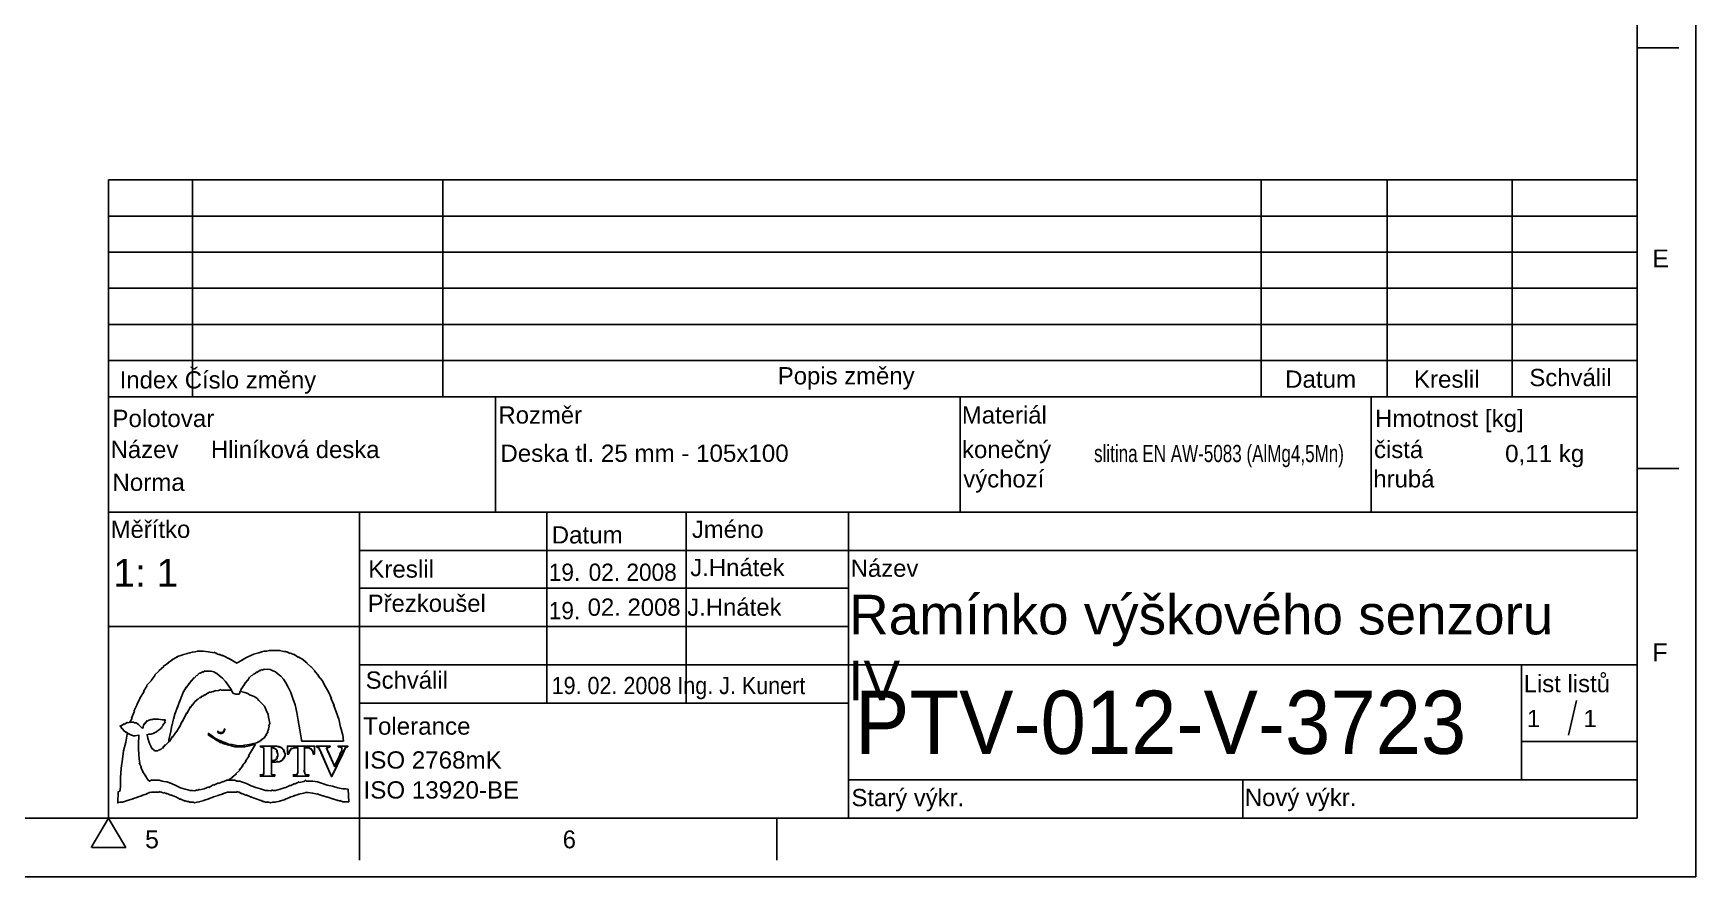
# Model space of a CAD drawing. Header units: millimetres. Extents: x 5368 to 5786, y 1964 to 2262.
# Drawn here: x 5588.4 to 5786.5, y 1964.2 to 2064.7 of the extents above; entities that cross this region are included whole.
import ezdxf

# ---------------------------------------------------------------- set-up
doc = ezdxf.new("R2010")
doc.units = ezdxf.units.MM
doc.header["$MEASUREMENT"] = 0
for name, color, linetype in [('2__TEXT_ACI_250', 250, 'Continuous'), ('3__LINE_ACI_250', 255, 'Continuous'), ('4__LINE_ACI_177', 177, 'Continuous')]:
    doc.layers.add(name, color=color, linetype=linetype)
doc.styles.add('ARIAL', font='', dxfattribs={"width": 0.75})
doc.styles.get('ARIAL').set_extended_font_data('Arial')

msp = doc.modelspace()

# ---------------------------------------------------------------- linework, layer by layer
at = {"layer": '3__LINE_ACI_250'}
for p, q in [((5786.48, 2262.12), (5786.48, 1964.17)), ((5779.5, 1971.17), (5779.5, 2255.12)), ((5779.5, 2062.94), (5784.48, 2062.94)), ((5597.37, 2047.23), (5779.5, 2047.23)), ((5597.37, 2047.23), (5597.37, 2021.37)), ((5607.37, 2021.37), (5607.37, 2047.27)), ((5637.18, 2021.37), (5637.18, 2047.27)), ((5734.72, 2021.37), (5734.72, 2047.27)), ((5749.7, 2021.37), (5749.7, 2047.27)), ((5764.6, 2021.37), (5764.6, 2047.27)), ((5779.5, 2047.23), (5779.5, 2021.37)), ((5597.37, 2042.9), (5779.5, 2042.9)), ((5597.37, 2038.6), (5779.5, 2038.6)), ((5597.37, 2034.3), (5779.5, 2034.3)), ((5597.37, 2029.97), (5779.5, 2029.97)), ((5597.37, 2025.67), (5779.5, 2025.67)), ((5779.5, 2021.37), (5597.33, 2021.37)), ((5779.5, 2021.37), (5597.33, 2021.37)), ((5597.37, 2021.37), (5597.37, 1971.17)), ((5597.37, 2021.37), (5779.5, 2021.37)), ((5597.37, 2021.37), (5779.5, 2021.37)), ((5597.37, 2021.37), (5779.5, 2021.37)), ((5597.37, 2021.37), (5779.5, 2021.37)), ((5643.48, 2007.6), (5643.48, 2021.41)), ((5698.83, 2021.37), (5698.83, 2007.6)), ((5747.81, 2021.37), (5747.81, 2007.6)), ((5779.5, 2021.37), (5779.5, 1971.17)), ((5779.5, 2012.82), (5784.48, 2012.82)), ((5597.37, 2007.6), (5779.5, 2007.6)), ((5627.26, 1971.17), (5627.26, 2007.68)), ((5649.59, 1984.86), (5649.59, 2007.68)), ((5666.19, 1984.86), (5666.19, 2007.68)), ((5685.55, 1971.17), (5685.55, 2007.68)), ((5685.55, 2003.04), (5627.18, 2003.04)), ((5685.55, 2003.04), (5779.5, 2003.04)), ((5627.26, 1998.55), (5685.55, 1998.55)), ((5627.26, 1993.99), (5597.33, 1993.99)), ((5685.55, 1993.99), (5627.18, 1993.99)), ((5607.07, 1990.87), (5606.69, 1990.79)), ((5607.37, 1990.95), (5606.99, 1990.87)), ((5607.71, 1990.98), (5607.33, 1990.95)), ((5608.01, 1991.06), (5607.63, 1990.98)), ((5608.31, 1991.06), (5607.94, 1991.06)), ((5608.65, 1991.06), (5608.28, 1991.06)), ((5609.26, 1990.98), (5608.58, 1991.06)), ((5609.97, 1990.87), (5609.22, 1990.98)), ((5610.28, 1990.76), (5609.9, 1990.95)), ((5615.29, 1990.87), (5614.62, 1990.68)), ((5615.63, 1990.98), (5615.26, 1990.87)), ((5615.94, 1991.06), (5615.56, 1990.98)), ((5616.24, 1991.06), (5615.86, 1991.06)), ((5616.58, 1991.14), (5616.2, 1991.06)), ((5616.88, 1991.14), (5616.5, 1991.14)), ((5617.18, 1991.14), (5616.8, 1991.14)), ((5617.82, 1991.14), (5617.14, 1991.14)), ((5618.39, 1990.98), (5617.75, 1991.14)), ((5618.69, 1990.95), (5618.31, 1991.06)), ((5618.95, 1990.79), (5618.65, 1990.98)), ((5619.22, 1990.76), (5618.88, 1990.87)), ((5603.94, 1989.23), (5603.37, 1988.7)), ((5604.5, 1989.65), (5603.86, 1989.23)), ((5604.99, 1990.03), (5604.43, 1989.65)), ((5605.56, 1990.38), (5604.92, 1990.03)), ((5606.2, 1990.6), (5605.48, 1990.38)), ((5606.77, 1990.79), (5606.13, 1990.6)), ((5610.58, 1990.6), (5610.2, 1990.79)), ((5610.96, 1990.49), (5610.54, 1990.68)), ((5611.29, 1990.38), (5610.92, 1990.57)), ((5611.67, 1990.19), (5611.22, 1990.41)), ((5611.97, 1990.03), (5611.6, 1990.22)), ((5612.28, 1989.8), (5611.9, 1990.11)), ((5612.65, 1989.61), (5612.24, 1989.84)), ((5613.37, 1990.03), (5612.62, 1989.61)), ((5613.97, 1990.38), (5613.29, 1990.03)), ((5614.69, 1990.68), (5613.94, 1990.38)), ((5615.37, 1988.7), (5615.63, 1988.85)), ((5615.63, 1988.78), (5615.94, 1988.89)), ((5615.94, 1988.85), (5616.31, 1988.89)), ((5616.31, 1988.89), (5616.61, 1988.85)), ((5616.61, 1988.85), (5616.95, 1988.7)), ((5619.52, 1990.6), (5619.14, 1990.79)), ((5620.01, 1990.3), (5619.44, 1990.68)), ((5620.58, 1990), (5619.97, 1990.38)), ((5621.03, 1989.61), (5620.54, 1990.03)), ((5621.52, 1989.16), (5620.95, 1989.65)), ((5621.97, 1988.66), (5621.48, 1989.23)), ((5627.26, 1989.42), (5779.5, 1989.42)), ((5627.26, 1989.42), (5685.55, 1989.42)), ((5765.73, 1989.42), (5765.73, 1975.73)), ((5601.97, 1986.95), (5601.52, 1986.23)), ((5602.47, 1987.56), (5601.9, 1986.95)), ((5602.92, 1988.21), (5602.43, 1987.56)), ((5603.41, 1988.7), (5602.84, 1988.21)), ((5606.62, 1986.69), (5606.96, 1987.18)), ((5606.96, 1987.14), (5607.26, 1987.56)), ((5607.26, 1987.52), (5607.56, 1987.9)), ((5607.56, 1987.83), (5607.9, 1988.21)), ((5607.9, 1988.13), (5608.2, 1988.47)), ((5608.2, 1988.4), (5608.58, 1988.59)), ((5608.58, 1988.51), (5608.69, 1988.66)), ((5608.69, 1988.59), (5608.88, 1988.7)), ((5608.88, 1988.66), (5609.07, 1988.66)), ((5609.07, 1988.66), (5609.22, 1988.66)), ((5609.22, 1988.66), (5609.6, 1988.66)), ((5609.6, 1988.66), (5609.9, 1988.59)), ((5609.9, 1988.59), (5610.09, 1988.47)), ((5610.09, 1988.47), (5610.28, 1988.4)), ((5610.28, 1988.4), (5610.58, 1988.13)), ((5610.58, 1988.13), (5610.96, 1987.83)), ((5610.96, 1987.83), (5611.29, 1987.45)), ((5611.29, 1987.45), (5611.6, 1986.99)), ((5611.6, 1986.99), (5611.97, 1986.5)), ((5613.22, 1986.57), (5613.48, 1986.99)), ((5613.48, 1986.95), (5613.67, 1987.33)), ((5613.67, 1987.26), (5613.94, 1987.64)), ((5613.94, 1987.56), (5614.16, 1987.94)), ((5614.16, 1987.9), (5614.43, 1988.21)), ((5614.43, 1988.13), (5614.73, 1988.4)), ((5614.73, 1988.32), (5615.07, 1988.59)), ((5615.07, 1988.51), (5615.37, 1988.78)), ((5616.95, 1988.7), (5617.07, 1988.66)), ((5617.07, 1988.66), (5617.26, 1988.59)), ((5617.26, 1988.59), (5617.56, 1988.32)), ((5617.56, 1988.32), (5617.9, 1988.09)), ((5617.9, 1988.09), (5618.2, 1987.71)), ((5618.2, 1987.71), (5618.5, 1987.26)), ((5618.5, 1987.26), (5618.77, 1986.76)), ((5622.43, 1988.09), (5621.9, 1988.7)), ((5622.84, 1987.52), (5622.35, 1988.13)), ((5623.22, 1986.8), (5622.8, 1987.56)), ((5623.6, 1986.12), (5623.18, 1986.88)), ((5601.14, 1985.47), (5600.73, 1984.71)), ((5601.6, 1986.23), (5601.11, 1985.47)), ((5605.56, 1984.33), (5605.82, 1985.05)), ((5605.82, 1984.97), (5606.05, 1985.66)), ((5606.05, 1985.62), (5606.31, 1986.23)), ((5606.31, 1986.19), (5606.62, 1986.76)), ((5607.33, 1984.59), (5607.52, 1984.9)), ((5607.52, 1984.86), (5607.75, 1985.16)), ((5607.75, 1985.09), (5608.01, 1985.36)), ((5608.01, 1985.28), (5608.28, 1985.55)), ((5608.28, 1985.47), (5608.5, 1985.74)), ((5608.5, 1985.66), (5608.84, 1985.85)), ((5608.84, 1985.81), (5609.14, 1986.04)), ((5609.14, 1986), (5609.45, 1986.19)), ((5609.45, 1986.12), (5609.79, 1986.23)), ((5609.79, 1986.19), (5610.09, 1986.38)), ((5610.09, 1986.31), (5610.46, 1986.38)), ((5610.46, 1986.38), (5610.77, 1986.5)), ((5610.77, 1986.42), (5611.14, 1986.42)), ((5611.14, 1986.42), (5611.52, 1986.42)), ((5611.52, 1986.42), (5611.97, 1986.42)), ((5611.97, 1986.5), (5612.16, 1986.04)), ((5612.16, 1986.04), (5612.28, 1986)), ((5612.28, 1986), (5612.54, 1985.93)), ((5612.54, 1985.93), (5612.84, 1985.93)), ((5612.84, 1985.93), (5612.92, 1985.93)), ((5612.92, 1985.93), (5613.22, 1986.61)), ((5613.11, 1986.23), (5613.6, 1986.12)), ((5613.6, 1986.12), (5613.94, 1986)), ((5613.94, 1986), (5614.16, 1985.85)), ((5614.16, 1985.85), (5614.5, 1985.74)), ((5614.5, 1985.74), (5614.8, 1985.62)), ((5614.8, 1985.62), (5615.07, 1985.43)), ((5615.07, 1985.43), (5615.29, 1985.16)), ((5615.29, 1985.16), (5615.48, 1984.97)), ((5615.48, 1984.97), (5615.75, 1984.71)), ((5618.77, 1986.76), (5619.07, 1986.12)), ((5619.07, 1986.12), (5619.33, 1985.43)), ((5619.33, 1985.43), (5619.6, 1984.67)), ((5623.93, 1985.43), (5623.56, 1986.19)), ((5624.24, 1984.59), (5623.86, 1985.47)), ((5771.32, 1981.06), (5772.26, 1985.16)), ((5600.16, 1983.07), (5599.9, 1982.58)), ((5600.47, 1983.91), (5600.09, 1983.07)), ((5600.77, 1984.71), (5600.39, 1983.91)), ((5602.24, 1982.81), (5602.47, 1982.96)), ((5602.47, 1982.88), (5602.81, 1983)), ((5602.81, 1982.96), (5603.03, 1982.96)), ((5603.03, 1982.96), (5603.3, 1982.96)), ((5603.3, 1982.96), (5603.79, 1982.88)), ((5604.92, 1982.12), (5605.11, 1983)), ((5605.11, 1982.96), (5605.3, 1983.72)), ((5605.3, 1983.64), (5605.56, 1984.4)), ((5606.13, 1982.62), (5606.69, 1983.72)), ((5606.69, 1983.64), (5607.14, 1984.4)), ((5607.14, 1984.33), (5607.33, 1984.67)), ((5615.75, 1984.71), (5615.94, 1984.48)), ((5615.94, 1984.48), (5616.05, 1984.21)), ((5616.05, 1984.21), (5616.24, 1983.83)), ((5616.24, 1983.83), (5616.39, 1983.53)), ((5616.39, 1983.53), (5616.43, 1983.19)), ((5616.43, 1983.19), (5616.5, 1982.81)), ((5619.6, 1984.67), (5619.78, 1983.76)), ((5619.78, 1983.76), (5619.97, 1982.77)), ((5624.54, 1983.76), (5624.16, 1984.67)), ((5624.8, 1982.96), (5624.5, 1983.83)), ((5624.99, 1982.01), (5624.8, 1983)), ((5685.55, 1984.86), (5627.18, 1984.86)), ((5598.96, 1981.86), (5598.69, 1982.2)), ((5598.77, 1982.12), (5599.22, 1982.39)), ((5599.15, 1981.67), (5598.88, 1981.93)), ((5599.26, 1981.48), (5599.07, 1981.74)), ((5599.22, 1982.31), (5599.64, 1982.58)), ((5599.45, 1981.36), (5599.22, 1981.55)), ((5599.79, 1981.17), (5599.41, 1981.44)), ((5599.6, 1981.17), (5599.41, 1980.22)), ((5599.6, 1981.25), (5599.6, 1981.17)), ((5599.64, 1982.5), (5600.01, 1982.58)), ((5600.09, 1981.06), (5599.71, 1981.25)), ((5600.01, 1982.58), (5600.16, 1982.58)), ((5600.35, 1980.98), (5600.01, 1981.1)), ((5600.16, 1982.58), (5600.35, 1982.58)), ((5600.54, 1980.98), (5600.28, 1980.98)), ((5600.35, 1982.58), (5600.47, 1982.5)), ((5600.47, 1982.5), (5600.65, 1982.5)), ((5600.96, 1981.06), (5600.47, 1980.98)), ((5600.65, 1982.5), (5600.77, 1982.43)), ((5600.77, 1982.43), (5600.92, 1982.31)), ((5600.92, 1982.31), (5601.14, 1982.12)), ((5600.92, 1979.92), (5600.96, 1981.1)), ((5601.14, 1982.12), (5601.41, 1981.82)), ((5601.41, 1981.82), (5601.48, 1982.05)), ((5601.48, 1982.01), (5601.52, 1982.24)), ((5601.52, 1982.2), (5601.6, 1982.39)), ((5601.6, 1982.31), (5601.71, 1982.5)), ((5601.71, 1982.43), (5601.97, 1982.77)), ((5602.24, 1981.17), (5601.9, 1981.1)), ((5601.97, 1982.69), (5602.24, 1982.88)), ((5601.97, 1981.1), (5602.05, 1980.68)), ((5602.47, 1981.17), (5602.16, 1981.17)), ((5602.81, 1981.29), (5602.43, 1981.17)), ((5603.11, 1981.44), (5602.73, 1981.29)), ((5603.41, 1981.67), (5603.03, 1981.44)), ((5603.6, 1981.82), (5603.37, 1981.67)), ((5603.75, 1982.01), (5603.56, 1981.82)), ((5603.86, 1982.2), (5603.67, 1982.01)), ((5603.79, 1982.88), (5603.97, 1982.88)), ((5603.97, 1982.39), (5603.79, 1982.2)), ((5604.13, 1982.62), (5603.94, 1982.39)), ((5603.97, 1982.88), (5604.16, 1982.88)), ((5604.16, 1982.88), (5604.05, 1982.62)), ((5604.54, 1980.49), (5604.73, 1981.36)), ((5604.73, 1981.29), (5604.92, 1982.2)), ((5604.99, 1980.79), (5605.45, 1981.48)), ((5605.45, 1981.44), (5605.82, 1982.05)), ((5605.82, 1982.01), (5606.13, 1982.69)), ((5609.79, 1980.87), (5609.22, 1981.29)), ((5609.79, 1980.72), (5609.22, 1981.1)), ((5609.26, 1981.06), (5609.26, 1981.29)), ((5610.39, 1981.36), (5610.39, 1981.55)), ((5610.39, 1981.48), (5610.54, 1981.36)), ((5610.39, 1981.36), (5610.54, 1981.29)), ((5610.54, 1981.36), (5610.65, 1981.36)), ((5610.54, 1981.29), (5610.65, 1981.25)), ((5610.65, 1981.36), (5610.77, 1981.36)), ((5610.65, 1981.25), (5610.77, 1981.25)), ((5610.77, 1981.36), (5610.92, 1981.36)), ((5610.77, 1981.25), (5610.92, 1981.25)), ((5610.92, 1981.36), (5611.03, 1981.48)), ((5610.92, 1981.25), (5611.03, 1981.36)), ((5611.03, 1981.44), (5611.11, 1981.55)), ((5611.03, 1981.29), (5611.11, 1981.48)), ((5611.11, 1981.48), (5611.14, 1981.67)), ((5611.11, 1981.44), (5611.14, 1981.55)), ((5611.14, 1981.63), (5611.22, 1981.82)), ((5611.14, 1981.48), (5611.22, 1981.74)), ((5611.22, 1981.74), (5611.22, 1981.67)), ((5616.2, 1981.1), (5615.94, 1980.79)), ((5616.39, 1981.44), (5616.12, 1981.1)), ((5616.43, 1981.74), (5616.31, 1981.44)), ((5616.58, 1982.43), (5616.43, 1982.12)), ((5616.5, 1982.12), (5616.43, 1981.74)), ((5616.5, 1982.81), (5616.58, 1982.43)), ((5619.97, 1982.77), (5620.16, 1981.67)), ((5620.16, 1981.67), (5620.35, 1980.49)), ((5625.26, 1981.06), (5624.99, 1982.05)), ((5625.37, 1980.33), (5625.26, 1981.1)), ((5599.15, 1979.19), (5599.03, 1978.2)), ((5599.41, 1980.22), (5599.15, 1979.19)), ((5600.92, 1979.35), (5600.92, 1979.95)), ((5600.96, 1978.78), (5600.92, 1979.38)), ((5602.05, 1980.68), (5602.16, 1980.3)), ((5602.16, 1980.3), (5602.28, 1979.95)), ((5602.28, 1979.95), (5602.43, 1979.65)), ((5602.43, 1979.65), (5602.54, 1979.46)), ((5602.54, 1979.46), (5602.73, 1979.35)), ((5602.73, 1979.35), (5602.84, 1979.19)), ((5602.84, 1979.19), (5603.03, 1979.19)), ((5603.03, 1979.19), (5603.22, 1979.19)), ((5603.22, 1979.19), (5603.41, 1979.35)), ((5603.41, 1979.27), (5603.6, 1979.38)), ((5603.6, 1979.35), (5603.79, 1979.54)), ((5603.79, 1979.46), (5603.97, 1979.73)), ((5603.97, 1979.65), (5604.16, 1979.92)), ((5604.16, 1979.84), (5604.62, 1980.33)), ((5604.54, 1980.22), (5604.54, 1980.52)), ((5604.62, 1980.3), (5604.99, 1980.87)), ((5610.28, 1980.52), (5609.71, 1980.91)), ((5610.28, 1980.41), (5609.71, 1980.79)), ((5610.73, 1980.33), (5610.2, 1980.6)), ((5610.73, 1980.14), (5610.2, 1980.49)), ((5611.22, 1980.14), (5610.65, 1980.41)), ((5611.22, 1979.95), (5610.65, 1980.22)), ((5611.67, 1979.95), (5611.14, 1980.22)), ((5611.67, 1979.84), (5611.14, 1980.03)), ((5612.09, 1979.92), (5611.6, 1979.95)), ((5612.09, 1979.73), (5611.6, 1979.92)), ((5612.46, 1979.84), (5612.05, 1979.92)), ((5612.46, 1979.65), (5612.05, 1979.73)), ((5612.84, 1979.76), (5612.43, 1979.84)), ((5612.84, 1979.65), (5612.43, 1979.65)), ((5613.22, 1979.76), (5612.8, 1979.76)), ((5613.22, 1979.65), (5612.8, 1979.65)), ((5613.6, 1979.84), (5613.18, 1979.76)), ((5613.6, 1979.65), (5613.18, 1979.65)), ((5614.16, 1979.92), (5613.56, 1979.84)), ((5614.16, 1979.76), (5613.56, 1979.65)), ((5614.88, 1979.95), (5614.05, 1978.59)), ((5614.69, 1980.03), (5614.12, 1979.92)), ((5614.69, 1979.92), (5614.12, 1979.76)), ((5615.07, 1980.14), (5614.62, 1980.03)), ((5614.88, 1979.95), (5614.62, 1979.92)), ((5615.18, 1980.22), (5614.99, 1980.14)), ((5615.37, 1980.3), (5615.11, 1980.22)), ((5615.56, 1980.41), (5615.29, 1980.3)), ((5616.95, 1979.73), (5615.37, 1979.73)), ((5615.75, 1979.57), (5615.37, 1979.73)), ((5615.45, 1979.65), (5615.45, 1979.76)), ((5615.45, 1979.73), (5615.45, 1979.65)), ((5615.45, 1979.73), (5616.95, 1979.73)), ((5615.45, 1979.65), (5615.75, 1979.57)), ((5615.67, 1980.52), (5615.48, 1980.41)), ((5616.01, 1980.79), (5615.63, 1980.52)), ((5615.82, 1979.54), (5615.67, 1979.65)), ((5615.75, 1979.57), (5615.82, 1979.54)), ((5615.86, 1979.46), (5615.75, 1979.57)), ((5615.82, 1979.54), (5615.86, 1979.46)), ((5615.86, 1979.08), (5615.86, 1979.54)), ((5615.86, 1979.46), (5615.86, 1979.08)), ((5615.86, 1976.8), (5615.86, 1979.16)), ((5615.86, 1979.08), (5615.86, 1976.8)), ((5616.8, 1979.54), (5616.69, 1979.54)), ((5616.77, 1978.01), (5616.77, 1979.57)), ((5616.77, 1979.54), (5616.8, 1979.54)), ((5616.99, 1979.54), (5616.77, 1979.54)), ((5616.77, 1979.54), (5616.77, 1978.01)), ((5616.8, 1979.54), (5616.99, 1979.54)), ((5617.33, 1979.73), (5616.88, 1979.73)), ((5616.95, 1979.73), (5617.33, 1979.73)), ((5617.14, 1979.46), (5616.95, 1979.57)), ((5616.99, 1979.54), (5617.14, 1979.46)), ((5617.26, 1979.38), (5617.07, 1979.54)), ((5617.14, 1979.46), (5617.26, 1979.38)), ((5617.33, 1979.35), (5617.18, 1979.46)), ((5617.63, 1979.65), (5617.26, 1979.76)), ((5617.26, 1979.38), (5617.33, 1979.35)), ((5617.44, 1979.19), (5617.26, 1979.38)), ((5617.33, 1979.73), (5617.63, 1979.65)), ((5617.33, 1979.35), (5617.44, 1979.19)), ((5617.52, 1978.78), (5617.37, 1979.16)), ((5617.44, 1979.08), (5617.44, 1979.27)), ((5617.44, 1979.19), (5617.44, 1979.08)), ((5617.44, 1979.08), (5617.52, 1978.78)), ((5617.9, 1979.57), (5617.56, 1979.73)), ((5617.63, 1979.65), (5617.9, 1979.57)), ((5618.09, 1979.46), (5617.82, 1979.65)), ((5617.9, 1979.57), (5618.09, 1979.46)), ((5618.2, 1979.35), (5618.01, 1979.54)), ((5618.09, 1979.46), (5618.2, 1979.35)), ((5618.28, 1979.16), (5618.12, 1979.38)), ((5618.2, 1979.35), (5618.28, 1979.16)), ((5618.31, 1978.97), (5618.2, 1979.19)), ((5618.28, 1979.16), (5618.31, 1978.97)), ((5618.39, 1978.78), (5618.28, 1979)), ((5618.31, 1978.97), (5618.39, 1978.78)), ((5621.9, 1979.73), (5618.65, 1979.73)), ((5618.69, 1978.78), (5618.69, 1979.76)), ((5618.69, 1979.73), (5618.69, 1978.78)), ((5618.69, 1979.73), (5621.9, 1979.73)), ((5618.88, 1978.97), (5618.77, 1978.78)), ((5618.95, 1979.16), (5618.84, 1978.97)), ((5618.84, 1978.78), (5618.88, 1979)), ((5619.03, 1979.27), (5618.88, 1979.16)), ((5618.88, 1978.97), (5618.95, 1979.19)), ((5619.07, 1979.38), (5618.95, 1979.27)), ((5618.95, 1979.16), (5619.03, 1979.35)), ((5619.03, 1979.27), (5619.07, 1979.46)), ((5619.22, 1979.46), (5619.03, 1979.38)), ((5619.07, 1979.38), (5619.22, 1979.54)), ((5619.33, 1979.46), (5619.14, 1979.46)), ((5619.22, 1979.46), (5619.33, 1979.46)), ((5619.44, 1979.54), (5619.26, 1979.46)), ((5619.33, 1979.46), (5619.44, 1979.57)), ((5619.63, 1979.54), (5619.41, 1979.54)), ((5619.44, 1979.54), (5619.63, 1979.54)), ((5619.9, 1979.54), (5619.6, 1979.54)), ((5619.63, 1979.54), (5619.9, 1979.54)), ((5619.9, 1976.8), (5619.9, 1979.57)), ((5619.9, 1979.54), (5619.9, 1976.8)), ((5620.35, 1980.49), (5620.35, 1980.33)), ((5620.35, 1980.33), (5625.37, 1980.33)), ((5621.03, 1979.54), (5620.65, 1979.54)), ((5620.73, 1976.8), (5620.73, 1979.57)), ((5620.73, 1979.54), (5621.03, 1979.54)), ((5620.73, 1979.54), (5620.73, 1976.8)), ((5621.22, 1979.54), (5620.95, 1979.54)), ((5621.03, 1979.54), (5621.22, 1979.54)), ((5621.33, 1979.46), (5621.14, 1979.57)), ((5621.22, 1979.54), (5621.33, 1979.46)), ((5621.52, 1979.38), (5621.29, 1979.54)), ((5621.33, 1979.46), (5621.52, 1979.38)), ((5621.67, 1979.19), (5621.48, 1979.46)), ((5621.52, 1979.38), (5621.67, 1979.19)), ((5621.71, 1979.08), (5621.6, 1979.27)), ((5621.67, 1979.19), (5621.71, 1979.08)), ((5621.78, 1978.78), (5621.67, 1979.16)), ((5621.71, 1979.08), (5621.78, 1978.78)), ((5621.9, 1978.78), (5621.9, 1979.76)), ((5621.9, 1979.73), (5621.9, 1978.78)), ((5623.78, 1979.73), (5622.09, 1979.73)), ((5622.27, 1979.57), (5622.09, 1979.73)), ((5622.16, 1979.65), (5622.16, 1979.76)), ((5622.16, 1979.73), (5622.16, 1979.65)), ((5622.16, 1979.73), (5623.78, 1979.73)), ((5622.16, 1979.65), (5622.27, 1979.57)), ((5622.43, 1979.54), (5622.24, 1979.65)), ((5622.27, 1979.57), (5622.43, 1979.54)), ((5622.54, 1979.35), (5622.35, 1979.57)), ((5622.43, 1979.54), (5622.54, 1979.35)), ((5622.73, 1978.89), (5622.46, 1979.38)), ((5622.54, 1979.35), (5622.73, 1978.89)), ((5623.93, 1976.11), (5622.65, 1978.97)), ((5623.41, 1979.35), (5623.29, 1979.54)), ((5623.41, 1979.54), (5623.29, 1979.46)), ((5623.37, 1979.46), (5623.41, 1979.57)), ((5623.48, 1979.57), (5623.37, 1979.54)), ((5623.37, 1979.46), (5623.41, 1979.35)), ((5623.48, 1979.19), (5623.37, 1979.38)), ((5623.41, 1979.54), (5623.48, 1979.65)), ((5623.56, 1979.57), (5623.41, 1979.57)), ((5623.41, 1979.35), (5623.48, 1979.19)), ((5623.56, 1979), (5623.41, 1979.27)), ((5623.78, 1979.65), (5623.48, 1979.57)), ((5623.48, 1979.57), (5623.56, 1979.57)), ((5623.48, 1979.19), (5623.56, 1979)), ((5624.31, 1977.25), (5623.48, 1979.08)), ((5623.56, 1979.57), (5623.78, 1979.73)), ((5623.56, 1979), (5624.31, 1977.25)), ((5623.78, 1979.65), (5623.78, 1979.76)), ((5623.78, 1979.65), (5623.78, 1979.73)), ((5623.78, 1979.73), (5623.78, 1979.65)), ((5623.78, 1979.65), (5623.78, 1979.73)), ((5625.86, 1979.73), (5624.69, 1979.73)), ((5625.07, 1979.57), (5624.69, 1979.73)), ((5624.73, 1979.65), (5624.73, 1979.76)), ((5624.73, 1979.73), (5624.73, 1979.65)), ((5624.73, 1979.73), (5625.86, 1979.73)), ((5624.73, 1979.65), (5625.07, 1979.57)), ((5625.18, 1979.19), (5624.92, 1978.81)), ((5625.18, 1979.54), (5624.99, 1979.65)), ((5624.99, 1978.81), (5625.18, 1979.27)), ((5625.07, 1979.57), (5625.18, 1979.54)), ((5625.18, 1979.38), (5625.18, 1979.57)), ((5625.18, 1979.54), (5625.18, 1979.38)), ((5625.18, 1979.35), (5625.18, 1979.46)), ((5625.18, 1979.38), (5625.18, 1979.35)), ((5625.18, 1979.19), (5625.18, 1979.38)), ((5625.18, 1979.35), (5625.18, 1979.19)), ((5625.44, 1979.19), (5625.18, 1978.81)), ((5625.26, 1978.81), (5625.44, 1979.27)), ((5625.56, 1979.46), (5625.37, 1979.19)), ((5625.44, 1979.19), (5625.56, 1979.54)), ((5625.67, 1979.57), (5625.48, 1979.46)), ((5625.56, 1979.46), (5625.67, 1979.65)), ((5625.86, 1979.65), (5625.63, 1979.57)), ((5625.67, 1979.57), (5625.86, 1979.73)), ((5625.86, 1979.65), (5625.86, 1979.76)), ((5625.86, 1979.73), (5625.86, 1979.65)), ((5765.73, 1980.3), (5779.5, 1980.3)), ((5598.88, 1977.1), (5598.77, 1975.96)), ((5599.03, 1978.2), (5598.88, 1977.1)), ((5601.03, 1978.2), (5600.96, 1978.81)), ((5601.11, 1977.67), (5601.03, 1978.24)), ((5601.3, 1977.18), (5601.03, 1977.75)), ((5601.33, 1976.91), (5601.22, 1977.25)), ((5601.48, 1976.68), (5601.3, 1976.99)), ((5613.37, 1977.37), (5612.92, 1976.87)), ((5613.75, 1977.94), (5613.29, 1977.37)), ((5614.12, 1978.59), (5613.67, 1977.94)), ((5616.8, 1978.01), (5616.69, 1978.01)), ((5617.26, 1977.82), (5616.69, 1977.82)), ((5616.88, 1978.01), (5616.77, 1978.01)), ((5616.77, 1978.01), (5616.8, 1978.01)), ((5616.77, 1976.8), (5616.77, 1977.86)), ((5616.77, 1977.82), (5617.26, 1977.82)), ((5616.77, 1977.82), (5616.77, 1976.8)), ((5616.99, 1978.01), (5616.8, 1978.01)), ((5616.8, 1978.01), (5616.88, 1978.01)), ((5616.88, 1978.01), (5616.99, 1978.01)), ((5617.14, 1978.01), (5616.95, 1978.01)), ((5616.99, 1978.01), (5617.14, 1978.01)), ((5617.26, 1978.05), (5617.07, 1978.01)), ((5617.14, 1978.01), (5617.26, 1978.13)), ((5617.33, 1978.2), (5617.18, 1978.05)), ((5617.56, 1977.86), (5617.18, 1977.82)), ((5617.44, 1978.24), (5617.26, 1978.2)), ((5617.26, 1978.05), (5617.33, 1978.24)), ((5617.26, 1977.82), (5617.56, 1977.94)), ((5617.33, 1978.2), (5617.44, 1978.32)), ((5617.52, 1978.59), (5617.37, 1978.4)), ((5617.44, 1978.4), (5617.52, 1978.62)), ((5617.44, 1978.24), (5617.44, 1978.43)), ((5617.44, 1978.4), (5617.44, 1978.24)), ((5617.52, 1978.59), (5617.52, 1978.81)), ((5617.52, 1978.78), (5617.52, 1978.59)), ((5617.75, 1977.86), (5617.52, 1977.86)), ((5617.56, 1977.86), (5617.75, 1977.86)), ((5617.9, 1977.94), (5617.71, 1977.86)), ((5617.75, 1977.86), (5617.9, 1978.01)), ((5618.09, 1978.05), (5617.82, 1977.94)), ((5617.9, 1977.94), (5618.09, 1978.13)), ((5618.12, 1978.2), (5618.01, 1978.05)), ((5618.28, 1978.32), (5618.09, 1978.2)), ((5618.09, 1978.05), (5618.12, 1978.24)), ((5618.12, 1978.2), (5618.28, 1978.4)), ((5618.31, 1978.43), (5618.2, 1978.32)), ((5618.39, 1978.62), (5618.28, 1978.43)), ((5618.28, 1978.32), (5618.31, 1978.51)), ((5618.31, 1978.43), (5618.39, 1978.7)), ((5618.39, 1978.62), (5618.39, 1978.81)), ((5618.39, 1978.78), (5618.39, 1978.62)), ((5618.84, 1978.78), (5618.65, 1978.78)), ((5618.69, 1978.78), (5618.84, 1978.78)), ((5621.9, 1978.78), (5621.71, 1978.78)), ((5621.78, 1978.78), (5621.9, 1978.78)), ((5622.73, 1978.89), (5623.93, 1976.11)), ((5625.26, 1978.81), (5623.93, 1976.11)), ((5623.97, 1976.11), (5625.26, 1978.89)), ((5624.99, 1978.81), (5624.24, 1977.25)), ((5624.31, 1977.25), (5624.99, 1978.89)), ((5598.77, 1975.96), (5598.77, 1974.9)), ((5601.79, 1976.15), (5601.41, 1976.72)), ((5602.09, 1975.66), (5601.71, 1976.23)), ((5602.24, 1975.54), (5602.05, 1975.73)), ((5602.24, 1975.58), (5602.54, 1975.73)), ((5602.24, 1975.54), (5602.24, 1975.66)), ((5602.54, 1975.66), (5602.84, 1975.66)), ((5602.84, 1975.66), (5603.11, 1975.66)), ((5603.11, 1975.66), (5603.41, 1975.66)), ((5603.41, 1975.66), (5603.75, 1975.58)), ((5603.75, 1975.58), (5603.97, 1975.54)), ((5603.97, 1975.54), (5604.31, 1975.47)), ((5604.31, 1975.47), (5604.88, 1975.28)), ((5604.88, 1975.28), (5605.45, 1975.01)), ((5605.45, 1975.01), (5605.94, 1974.78)), ((5609.33, 1974.82), (5609.9, 1975.16)), ((5609.9, 1975.09), (5610.46, 1975.35)), ((5610.46, 1975.28), (5611.03, 1975.54)), ((5611.03, 1975.47), (5611.52, 1975.73)), ((5611.52, 1975.66), (5611.86, 1975.66)), ((5612.16, 1976.04), (5611.6, 1975.66)), ((5611.67, 1975.66), (5611.67, 1975.73)), ((5611.86, 1975.66), (5612.09, 1975.66)), ((5612.62, 1976.42), (5612.09, 1976.04)), ((5612.09, 1975.66), (5612.43, 1975.66)), ((5612.43, 1975.66), (5612.65, 1975.58)), ((5612.99, 1976.87), (5612.54, 1976.42)), ((5612.65, 1975.58), (5612.99, 1975.58)), ((5612.99, 1975.58), (5613.22, 1975.47)), ((5613.22, 1975.47), (5613.79, 1975.28)), ((5613.79, 1975.28), (5614.35, 1975.01)), ((5614.35, 1975.01), (5614.92, 1974.82)), ((5615.63, 1976.3), (5615.37, 1976.3)), ((5617.18, 1976.15), (5615.37, 1976.15)), ((5615.45, 1976.15), (5615.45, 1976.34)), ((5615.45, 1976.3), (5615.45, 1976.15)), ((5615.45, 1976.3), (5615.63, 1976.3)), ((5615.45, 1976.15), (5617.18, 1976.15)), ((5615.75, 1976.3), (5615.56, 1976.3)), ((5615.63, 1976.3), (5615.75, 1976.3)), ((5615.82, 1976.34), (5615.67, 1976.3)), ((5615.86, 1976.42), (5615.75, 1976.34)), ((5615.75, 1976.3), (5615.82, 1976.42)), ((5615.82, 1976.34), (5615.86, 1976.49)), ((5615.86, 1976.53), (5615.86, 1976.87)), ((5615.86, 1976.8), (5615.86, 1976.53)), ((5615.86, 1976.42), (5615.86, 1976.61)), ((5615.86, 1976.53), (5615.86, 1976.42)), ((5616.8, 1976.34), (5616.69, 1976.49)), ((5616.77, 1976.53), (5616.77, 1976.87)), ((5616.77, 1976.8), (5616.77, 1976.53)), ((5616.77, 1976.42), (5616.77, 1976.61)), ((5616.77, 1976.53), (5616.77, 1976.42)), ((5616.88, 1976.3), (5616.77, 1976.42)), ((5616.77, 1976.42), (5616.8, 1976.34)), ((5616.8, 1976.34), (5616.88, 1976.3)), ((5616.99, 1976.3), (5616.8, 1976.3)), ((5616.88, 1976.3), (5616.99, 1976.3)), ((5617.18, 1976.3), (5616.95, 1976.3)), ((5616.99, 1976.3), (5617.18, 1976.3)), ((5617.18, 1976.15), (5617.18, 1976.34)), ((5617.18, 1976.3), (5617.18, 1976.15)), ((5618.39, 1974.78), (5619.03, 1975.09)), ((5619.03, 1975.01), (5619.52, 1975.28)), ((5619.52, 1976.3), (5619.33, 1976.3)), ((5621.22, 1976.15), (5619.33, 1976.15)), ((5619.41, 1976.15), (5619.41, 1976.34)), ((5619.41, 1976.3), (5619.41, 1976.15)), ((5619.41, 1976.3), (5619.52, 1976.3)), ((5619.41, 1976.15), (5621.22, 1976.15)), ((5619.63, 1976.3), (5619.44, 1976.3)), ((5619.52, 1976.3), (5619.63, 1976.3)), ((5619.52, 1975.2), (5620.09, 1975.47)), ((5619.78, 1976.3), (5619.6, 1976.3)), ((5619.63, 1976.3), (5619.78, 1976.3)), ((5619.82, 1976.34), (5619.71, 1976.3)), ((5619.9, 1976.53), (5619.78, 1976.42)), ((5619.78, 1976.3), (5619.82, 1976.42)), ((5619.82, 1976.42), (5619.9, 1976.61)), ((5619.82, 1976.34), (5619.82, 1976.49)), ((5619.82, 1976.42), (5619.82, 1976.34)), ((5619.9, 1976.53), (5619.9, 1976.87)), ((5619.9, 1976.8), (5619.9, 1976.53)), ((5620.09, 1975.39), (5620.65, 1975.54)), ((5620.77, 1976.53), (5620.65, 1976.87)), ((5620.65, 1975.54), (5620.92, 1975.66)), ((5620.73, 1976.8), (5620.77, 1976.53)), ((5620.84, 1976.34), (5620.73, 1976.49)), ((5620.77, 1976.42), (5620.77, 1976.61)), ((5620.77, 1976.53), (5620.77, 1976.42)), ((5620.92, 1976.3), (5620.77, 1976.42)), ((5620.77, 1976.42), (5620.84, 1976.34)), ((5620.84, 1976.34), (5620.92, 1976.3)), ((5620.95, 1976.3), (5620.84, 1976.3)), ((5621.1, 1976.3), (5620.92, 1976.3)), ((5620.92, 1976.3), (5620.95, 1976.3)), ((5620.92, 1975.58), (5621.14, 1975.58)), ((5620.95, 1976.3), (5621.1, 1976.3)), ((5621.22, 1976.3), (5621.03, 1976.3)), ((5621.1, 1976.3), (5621.22, 1976.3)), ((5621.14, 1975.58), (5621.71, 1975.58)), ((5621.22, 1976.15), (5621.22, 1976.34)), ((5621.22, 1976.3), (5621.22, 1976.15)), ((5621.71, 1975.58), (5622.27, 1975.47)), ((5622.27, 1975.47), (5622.84, 1975.28)), ((5622.84, 1975.28), (5623.41, 1975.09)), ((5623.41, 1975.09), (5624.05, 1974.97)), ((5623.97, 1976.11), (5623.86, 1976.11)), ((5623.93, 1976.11), (5623.97, 1976.11)), ((5685.55, 1975.73), (5779.5, 1975.73)), ((5732.53, 1971.17), (5732.53, 1975.77)), ((5598.77, 1973.07), (5598.39, 1972.99)), ((5598.47, 1972.99), (5598.5, 1974.33)), ((5598.5, 1974.25), (5598.69, 1974.4)), ((5598.77, 1974.9), (5598.69, 1974.33)), ((5599.07, 1973.07), (5598.69, 1973.07)), ((5599.64, 1973.26), (5599.03, 1973.07)), ((5600.28, 1973.45), (5599.6, 1973.26)), ((5600.84, 1973.64), (5600.2, 1973.45)), ((5601.41, 1973.87), (5600.77, 1973.64)), ((5601.97, 1974.06), (5601.33, 1973.87)), ((5602.24, 1974.21), (5601.9, 1974.06)), ((5602.54, 1974.25), (5602.16, 1974.21)), ((5602.84, 1974.25), (5602.47, 1974.25)), ((5603.11, 1974.25), (5602.81, 1974.25)), ((5603.41, 1974.25), (5603.03, 1974.25)), ((5603.75, 1974.21), (5603.37, 1974.33)), ((5603.97, 1974.14), (5603.67, 1974.25)), ((5604.31, 1974.06), (5603.94, 1974.21)), ((5604.88, 1973.87), (5604.24, 1974.14)), ((5605.45, 1973.64), (5604.8, 1973.95)), ((5605.94, 1973.37), (5605.37, 1973.68)), ((5606.5, 1973.18), (5605.86, 1973.45)), ((5605.94, 1974.78), (5606.5, 1974.59)), ((5606.8, 1973.11), (5606.43, 1973.26)), ((5606.5, 1974.59), (5606.8, 1974.52)), ((5607.07, 1973.07), (5606.77, 1973.18)), ((5606.8, 1974.52), (5607.07, 1974.44)), ((5607.37, 1973.07), (5606.99, 1973.07)), ((5607.07, 1974.44), (5607.37, 1974.44)), ((5607.63, 1972.99), (5607.33, 1973.11)), ((5607.37, 1974.44), (5607.63, 1974.4)), ((5607.94, 1973.07), (5607.56, 1972.99)), ((5607.63, 1974.4), (5607.94, 1974.52)), ((5608.2, 1973.11), (5607.9, 1973.07)), ((5607.94, 1974.44), (5608.2, 1974.59)), ((5608.77, 1973.26), (5608.13, 1973.11)), ((5608.2, 1974.52), (5608.77, 1974.63)), ((5609.33, 1973.45), (5608.69, 1973.26)), ((5608.77, 1974.63), (5609.33, 1974.9)), ((5609.9, 1973.68), (5609.26, 1973.45)), ((5610.46, 1973.87), (5609.82, 1973.68)), ((5611.03, 1974.06), (5610.39, 1973.87)), ((5611.52, 1974.25), (5610.96, 1974.06)), ((5611.86, 1974.25), (5611.48, 1974.25)), ((5612.09, 1974.25), (5611.79, 1974.25)), ((5612.43, 1974.25), (5612.05, 1974.25)), ((5612.65, 1974.25), (5612.35, 1974.25)), ((5612.99, 1974.21), (5612.62, 1974.33)), ((5613.22, 1974.06), (5612.92, 1974.25)), ((5613.79, 1973.87), (5613.18, 1974.14)), ((5614.35, 1973.64), (5613.75, 1973.95)), ((5614.92, 1973.45), (5614.31, 1973.68)), ((5615.48, 1973.26), (5614.88, 1973.49)), ((5614.92, 1974.82), (5615.48, 1974.63)), ((5615.82, 1973.11), (5615.45, 1973.3)), ((5615.48, 1974.63), (5615.82, 1974.52)), ((5616.05, 1973.07), (5615.75, 1973.18)), ((5615.82, 1974.52), (5616.05, 1974.44)), ((5616.39, 1973.07), (5616.01, 1973.07)), ((5616.05, 1974.44), (5616.39, 1974.44)), ((5616.69, 1972.99), (5616.31, 1973.11)), ((5616.39, 1974.44), (5616.69, 1974.4)), ((5616.95, 1973.07), (5616.61, 1972.99)), ((5616.69, 1974.4), (5616.95, 1974.52)), ((5617.26, 1973.07), (5616.88, 1973.07)), ((5616.95, 1974.44), (5617.26, 1974.44)), ((5617.82, 1973.18), (5617.18, 1973.07)), ((5617.26, 1974.44), (5617.82, 1974.59)), ((5618.39, 1973.37), (5617.75, 1973.18)), ((5617.82, 1974.59), (5618.39, 1974.82)), ((5619.03, 1973.64), (5618.31, 1973.37)), ((5619.52, 1973.83), (5618.95, 1973.64)), ((5620.09, 1974.02), (5619.44, 1973.83)), ((5620.65, 1974.14), (5620.01, 1974.02)), ((5620.92, 1974.21), (5620.58, 1974.14)), ((5621.14, 1974.21), (5620.84, 1974.21)), ((5621.71, 1974.14), (5621.1, 1974.21)), ((5622.27, 1974.02), (5621.67, 1974.14)), ((5622.84, 1973.83), (5622.24, 1974.06)), ((5623.41, 1973.64), (5622.8, 1973.87)), ((5624.05, 1973.45), (5623.37, 1973.68)), ((5624.69, 1973.26), (5623.97, 1973.49)), ((5624.05, 1974.97), (5624.69, 1974.78)), ((5624.99, 1973.18), (5624.61, 1973.3)), ((5624.69, 1974.78), (5625.29, 1974.63)), ((5625.29, 1973.11), (5624.92, 1973.26)), ((5625.63, 1973.11), (5625.26, 1973.11)), ((5625.29, 1974.63), (5625.63, 1974.63)), ((5626.01, 1973.11), (5625.56, 1973.11)), ((5625.63, 1974.63), (5625.93, 1974.59)), ((5625.93, 1974.59), (5626.01, 1973.11)), ((5388.41, 1971.17), (5779.5, 1971.17)), ((5597.37, 1971.17), (5595.3, 1967.67)), ((5599.41, 1967.67), (5597.33, 1971.21)), ((5597.37, 1971.17), (5779.5, 1971.17)), ((5627.26, 1971.17), (5627.26, 1966.15)), ((5676.99, 1971.17), (5676.99, 1966.15)), ((5595.37, 1967.67), (5599.41, 1967.67)), ((5786.48, 1964.17), (5368.49, 1964.17))]:
    msp.add_line(p, q, dxfattribs=at)
at = {"layer": '4__LINE_ACI_177'}
for p, q in [((5615.45, 1979.73), (5615.45, 1979.65)), ((5616.95, 1979.73), (5615.45, 1979.73)), ((5615.45, 1979.65), (5615.75, 1979.57)), ((5615.75, 1979.57), (5615.82, 1979.54)), ((5615.82, 1979.54), (5615.86, 1979.46)), ((5615.86, 1979.46), (5615.86, 1976.42)), ((5616.77, 1978.01), (5616.77, 1979.54)), ((5616.77, 1979.54), (5616.99, 1979.54)), ((5617.33, 1979.73), (5616.95, 1979.73)), ((5616.99, 1979.54), (5617.14, 1979.46)), ((5617.14, 1979.46), (5617.26, 1979.38)), ((5617.26, 1979.38), (5617.33, 1979.35)), ((5617.63, 1979.65), (5617.33, 1979.73)), ((5617.33, 1979.35), (5617.44, 1979.19)), ((5617.44, 1979.19), (5617.44, 1979.08)), ((5617.44, 1979.08), (5617.52, 1978.78)), ((5617.9, 1979.57), (5617.63, 1979.65)), ((5618.09, 1979.46), (5617.9, 1979.57)), ((5618.2, 1979.35), (5618.09, 1979.46)), ((5618.28, 1979.16), (5618.2, 1979.35)), ((5618.31, 1978.97), (5618.28, 1979.16)), ((5618.39, 1978.78), (5618.31, 1978.97)), ((5621.9, 1979.73), (5618.69, 1979.73)), ((5618.69, 1979.73), (5618.69, 1978.78)), ((5618.84, 1978.78), (5618.88, 1978.97)), ((5618.88, 1978.97), (5618.95, 1979.16)), ((5618.95, 1979.16), (5619.03, 1979.27)), ((5619.03, 1979.27), (5619.07, 1979.38)), ((5619.07, 1979.38), (5619.22, 1979.46)), ((5619.22, 1979.46), (5619.33, 1979.46)), ((5619.33, 1979.46), (5619.44, 1979.54)), ((5619.44, 1979.54), (5619.9, 1979.54)), ((5619.9, 1979.54), (5619.9, 1976.53)), ((5620.73, 1979.54), (5621.22, 1979.54)), ((5620.73, 1976.8), (5620.73, 1979.54)), ((5621.22, 1979.54), (5621.33, 1979.46)), ((5621.33, 1979.46), (5621.52, 1979.38)), ((5621.52, 1979.38), (5621.67, 1979.19)), ((5621.67, 1979.19), (5621.71, 1979.08)), ((5621.71, 1979.08), (5621.78, 1978.78)), ((5621.9, 1978.78), (5621.9, 1979.73)), ((5623.78, 1979.73), (5622.16, 1979.73)), ((5622.16, 1979.73), (5622.16, 1979.65)), ((5622.16, 1979.65), (5622.27, 1979.57)), ((5622.27, 1979.57), (5622.43, 1979.54)), ((5622.43, 1979.54), (5622.54, 1979.35)), ((5622.54, 1979.35), (5622.73, 1978.89)), ((5623.37, 1979.46), (5623.41, 1979.54)), ((5623.41, 1979.35), (5623.37, 1979.46)), ((5623.41, 1979.54), (5623.48, 1979.57)), ((5623.48, 1979.19), (5623.41, 1979.35)), ((5623.48, 1979.57), (5623.56, 1979.57)), ((5623.56, 1979), (5623.48, 1979.19)), ((5623.56, 1979.57), (5623.78, 1979.65)), ((5624.31, 1977.25), (5623.56, 1979)), ((5623.78, 1979.65), (5623.78, 1979.73)), ((5625.86, 1979.73), (5624.73, 1979.73)), ((5624.73, 1979.73), (5624.73, 1979.65)), ((5624.73, 1979.65), (5625.07, 1979.57)), ((5625.18, 1979.19), (5624.99, 1978.81)), ((5625.07, 1979.57), (5625.18, 1979.54)), ((5625.18, 1979.54), (5625.18, 1979.19)), ((5625.26, 1978.81), (5625.44, 1979.19)), ((5625.44, 1979.19), (5625.56, 1979.46)), ((5625.56, 1979.46), (5625.67, 1979.57)), ((5625.67, 1979.57), (5625.86, 1979.65)), ((5625.86, 1979.65), (5625.86, 1979.73)), ((5616.8, 1978.01), (5616.77, 1978.01)), ((5616.77, 1976.42), (5616.77, 1977.82)), ((5616.77, 1977.82), (5617.26, 1977.82)), ((5617.14, 1978.01), (5616.8, 1978.01)), ((5617.26, 1978.05), (5617.14, 1978.01)), ((5617.33, 1978.2), (5617.26, 1978.05)), ((5617.26, 1977.82), (5617.56, 1977.86)), ((5617.44, 1978.24), (5617.33, 1978.2)), ((5617.52, 1978.59), (5617.44, 1978.4)), ((5617.44, 1978.4), (5617.44, 1978.24)), ((5617.52, 1978.78), (5617.52, 1978.59)), ((5617.56, 1977.86), (5617.75, 1977.86)), ((5617.75, 1977.86), (5617.9, 1977.94)), ((5617.9, 1977.94), (5618.09, 1978.05)), ((5618.09, 1978.05), (5618.12, 1978.2)), ((5618.12, 1978.2), (5618.28, 1978.32)), ((5618.28, 1978.32), (5618.31, 1978.43)), ((5618.31, 1978.43), (5618.39, 1978.62)), ((5618.39, 1978.62), (5618.39, 1978.78)), ((5618.69, 1978.78), (5618.84, 1978.78)), ((5621.78, 1978.78), (5621.9, 1978.78)), ((5622.73, 1978.89), (5623.93, 1976.11)), ((5623.97, 1976.11), (5625.26, 1978.81)), ((5624.99, 1978.81), (5624.31, 1977.25)), ((5615.75, 1976.3), (5615.45, 1976.3)), ((5615.45, 1976.3), (5615.45, 1976.15)), ((5615.45, 1976.15), (5617.18, 1976.15)), ((5615.82, 1976.34), (5615.75, 1976.3)), ((5615.86, 1976.42), (5615.82, 1976.34)), ((5616.8, 1976.34), (5616.77, 1976.42)), ((5616.88, 1976.3), (5616.8, 1976.34)), ((5617.18, 1976.3), (5616.88, 1976.3)), ((5617.18, 1976.15), (5617.18, 1976.3)), ((5619.78, 1976.3), (5619.41, 1976.3)), ((5619.41, 1976.3), (5619.41, 1976.15)), ((5619.41, 1976.15), (5621.22, 1976.15)), ((5619.82, 1976.34), (5619.78, 1976.3)), ((5619.9, 1976.53), (5619.82, 1976.42)), ((5619.82, 1976.42), (5619.82, 1976.34)), ((5620.77, 1976.53), (5620.73, 1976.8)), ((5620.77, 1976.42), (5620.77, 1976.53)), ((5620.84, 1976.34), (5620.77, 1976.42)), ((5620.92, 1976.3), (5620.84, 1976.34)), ((5621.22, 1976.3), (5620.92, 1976.3)), ((5621.22, 1976.15), (5621.22, 1976.3)), ((5623.93, 1976.11), (5623.97, 1976.11))]:
    msp.add_line(p, q, dxfattribs=at)

# ---------------------------------------------------------------- texts
at = {"layer": '2__TEXT_ACI_250', "style": 'ARIAL'}
for s, height, width, p in [('E', 2.13, 1.002, (5781.31, 2036.78)), ('Kreslil', 2.054, 1.002, (5752.9, 2022.44)), ('Datum', 2.054, 1.002, (5737.55, 2022.44)), ('Polotovar', 2.054, 1.002, (5597.82, 2017.76)), ('Hmotnost [kg]', 2.0538, 1.002, (5748.26, 2017.76)), ('Deska tl. 25 mm - 105x100', 2.0538, 1.002, (5644.05, 2013.61)), ('slitina EN AW-5083 (AlMg4,5Mn)', 2.0538, 0.707352, (5714.79, 2013.58)), ('0,11 kg', 2.054, 1.002, (5763.77, 2013.58)), ('Norma', 2.054, 1.002, (5597.82, 2010.15)), ('Datum', 2.054, 1.002, (5650.16, 2003.88)), ('1: 1', 3.309, 1.002, (5597.94, 1998.74)), ('Kreslil', 2.054, 1.002, (5628.31, 1999.81)), ('19.', 2.054, 0.939499, (5649.82, 1999.43)), ('02. 2008', 2.054, 0.939499, (5654.57, 1999.43)), ('19.', 2.054, 0.939499, (5649.82, 1994.86)), ('F', 2.13, 1.002, (5781.31, 1989.84)), ('19. 02. 2008 Ing. J. Kunert', 2.0538, 0.893863, (5650.16, 1985.93)), ('PTV-012-V-3723', 7.5306, 0.922634, (5686.31, 1978.81)), ('Tolerance', 2.054, 1.002, (5627.71, 1981.1)), ('1', 2.05, 1.002, (5766.37, 1982.01)), ('1', 2.05, 1.002, (5773.09, 1982.01)), ('ISO 2768mK', 2.054, 1.002, (5627.75, 1977.06)), ('ISO 13920-BE', 2.0538, 1.002, (5627.75, 1973.49)), ('5', 2.13, 1.002, (5601.71, 1967.56)), ('6', 2.13, 0.951404, (5651.48, 1967.56))]:
    msp.add_text(s, height=height, dxfattribs=dict(at, width=width)).set_placement(p)
at = {"layer": '2__TEXT_ACI_250', "linetype": 'Continuous', "style": 'ARIAL', "width": 0.992079}
for s, height, p in [('Index Číslo změny', 2.0538, (5598.69, 2022.35)), ('Popis změny', 2.0538, (5677.11, 2022.84)), ('Schválil', 2.054, (5766.66, 2022.63)), ('Rozměr', 2.054, (5643.82, 2018.17)), ('Materiál', 2.054, (5699.04, 2018.17)), ('Název', 2.054, (5597.61, 2014.06)), ('Hliníková deska', 2.0538, (5609.56, 2014.06)), ('konečný', 2.054, (5699.06, 2014.06)), ('čistá', 2.054, (5748.15, 2014.06)), ('výchozí', 2.054, (5699.21, 2010.56)), ('hrubá', 2.054, (5748.07, 2010.56)), ('Měřítko', 2.054, (5597.61, 2004.55)), ('Jméno', 2.054, (5666.87, 2004.55)), ('J.Hnátek', 2.054, (5666.68, 1999.99)), ('Název', 2.054, (5685.79, 1999.91)), ('Přezkoušel', 2.054, (5628.24, 1995.73)), ('02. 2008 J.Hnátek', 2.0538, (5654.45, 1995.27)), ('Ramínko výškového senzoru', 4.7161, (5685.6, 1993.05)), ('IV', 4.716, (5685.51, 1985.19)), ('Schválil', 2.054, (5628, 1986.58)), ('List listů', 2.054, (5765.98, 1986.16)), ('Starý výkr.', 2.0538, (5685.88, 1972.58)), ('Nový výkr.', 2.054, (5732.76, 1972.6))]:
    msp.add_text(s, height=height, dxfattribs=at).set_placement(p)

doc.saveas('drawing.dxf')
